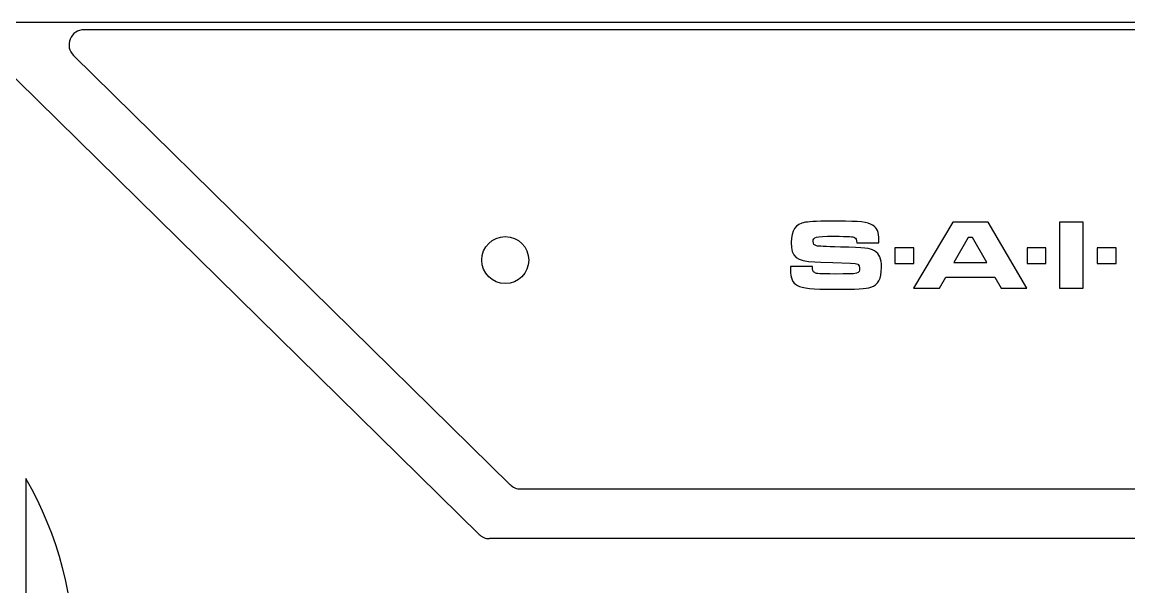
# Model space of a CAD drawing. Header units: inches. Extents: x -0.01 to 5.84, y -0.01 to 1.49.
# Drawn here: x 1.09 to 2.561, y 0.74 to 1.49 of the extents above; entities that cross this region are included whole.
import ezdxf

# ---------------------------------------------------------------- set-up
doc = ezdxf.new("R2010")
doc.units = ezdxf.units.IN
doc.header["$MEASUREMENT"] = 0

msp = doc.modelspace()

# ---------------------------------------------------------------- linework, layer by layer
at = {"color": 7, "linetype": 'Continuous', "lineweight": 25}
for p, q in [((0.01, 1.49), (5.82, 1.49)), ((1.6971, 0.8097), (1.0208, 1.4743)), ((5.81, 1.48), (1.1723, 1.48)), ((1.1583, 1.4457), (1.7383, 0.8757)), ((2.3267, 1.2244), (2.2745, 1.1365)), ((2.3735, 1.2244), (2.3267, 1.2244)), ((2.4252, 1.1365), (2.3735, 1.2244)), ((2.4686, 1.2244), (2.4686, 1.1365)), ((2.5001, 1.2244), (2.4686, 1.2244)), ((2.5001, 1.1365), (2.5001, 1.2244)), ((2.1992, 1.1967), (2.2282, 1.1967)), ((2.347, 1.204), (2.3279, 1.1706)), ((2.3529, 1.204), (2.347, 1.204)), ((2.372, 1.1706), (2.3529, 1.204)), ((2.2496, 1.1902), (2.2496, 1.1695)), ((2.2748, 1.1902), (2.2496, 1.1902)), ((2.2748, 1.1695), (2.2748, 1.1902)), ((2.4253, 1.1902), (2.4253, 1.1695)), ((2.4504, 1.1902), (2.4253, 1.1902)), ((2.4504, 1.1695), (2.4504, 1.1902)), ((2.5187, 1.1902), (2.5187, 1.1695)), ((2.5438, 1.1902), (2.5187, 1.1902)), ((2.5438, 1.1695), (2.5438, 1.1902)), ((2.1403, 1.1656), (2.1111, 1.1656)), ((2.1111, 1.1656), (2.1111, 1.1614)), ((2.1432, 1.1717), (2.1512, 1.1714)), ((2.1512, 1.1714), (2.1672, 1.1708)), ((2.1672, 1.1708), (2.1909, 1.17)), ((2.2496, 1.1695), (2.2748, 1.1695)), ((2.3279, 1.1706), (2.372, 1.1706)), ((2.4253, 1.1695), (2.4504, 1.1695)), ((2.5187, 1.1695), (2.5438, 1.1695)), ((2.3088, 1.1365), (2.3173, 1.1514)), ((2.3173, 1.1514), (2.3826, 1.1514)), ((2.3826, 1.1514), (2.391, 1.1365)), ((2.2745, 1.1365), (2.3088, 1.1365)), ((2.391, 1.1365), (2.4252, 1.1365)), ((2.4686, 1.1365), (2.5001, 1.1365)), ((1.095, 0.8839), (1.095, 0.3961)), ((1.7524, 0.87), (5.81, 0.87)), ((5.81, 0.804), (1.7111, 0.804))]:
    msp.add_line(p, q, dxfattribs=at)
msp.add_circle((1.732, 1.174), 0.0312, dxfattribs=at)
for centre, radius, start, end in [((1.1723, 1.46), 0.02, 90, 225.5), ((0.67, 0.64), 0.49, 330.1518, 29.8482), ((1.7524, 0.89), 0.02, 225.5, 270), ((1.7111, 0.824), 0.02, 225.5, 270)]:
    msp.add_arc(centre, radius, start, end, dxfattribs=at)
for points in [[(2.131, 1.2242), (2.1173, 1.2215), (2.112, 1.214), (2.112, 1.1973)], [(2.174, 1.2257), (2.1503, 1.2257), (2.1367, 1.2252), (2.131, 1.2242)], [(2.2201, 1.2203), (2.2131, 1.2245), (2.2028, 1.2257), (2.174, 1.2257)], [(2.2284, 1.2008), (2.2284, 1.2112), (2.226, 1.2168), (2.2201, 1.2203)], [(2.112, 1.1973), (2.112, 1.1779), (2.1188, 1.1724), (2.1432, 1.1717)], [(2.1412, 1.1986), (2.1412, 1.205), (2.1432, 1.2056), (2.1687, 1.2056)], [(2.1456, 1.1929), (2.1425, 1.1936), (2.1412, 1.1953), (2.1412, 1.1986)], [(2.1773, 1.1913), (2.1564, 1.1919), (2.1483, 1.1923), (2.1456, 1.1929)], [(2.1687, 1.2056), (2.19, 1.2056), (2.1937, 1.2053), (2.1962, 1.204)], [(2.2226, 1.1862), (2.2162, 1.1898), (2.2099, 1.1904), (2.1773, 1.1913)], [(2.1962, 1.204), (2.1985, 1.2028), (2.1989, 1.2016), (2.1992, 1.1967)], [(2.2282, 1.1967), (2.2284, 1.1985), (2.2284, 1.2003), (2.2284, 1.2008)], [(2.2319, 1.1641), (2.2319, 1.1763), (2.2294, 1.1822), (2.2226, 1.1862)], [(2.1432, 1.1573), (2.1409, 1.1587), (2.1403, 1.1604), (2.1403, 1.1656)], [(2.2028, 1.1633), (2.2028, 1.1555), (2.2028, 1.1555), (2.1705, 1.1555)], [(2.1909, 1.17), (2.2005, 1.1699), (2.2028, 1.1685), (2.2028, 1.1633)], [(2.2176, 1.1378), (2.2278, 1.1413), (2.2319, 1.1488), (2.2319, 1.1641)], [(2.1111, 1.1614), (2.1111, 1.1493), (2.1133, 1.1442), (2.1201, 1.1403)], [(2.1705, 1.1555), (2.1493, 1.1555), (2.1461, 1.1558), (2.1432, 1.1573)], [(2.1201, 1.1403), (2.1271, 1.1364), (2.1391, 1.1352), (2.1697, 1.1352)], [(2.1697, 1.1352), (2.1992, 1.1352), (2.2116, 1.1359), (2.2176, 1.1378)]]:
    msp.add_open_spline(points, degree=3, dxfattribs=at)

doc.saveas('drawing.dxf')
